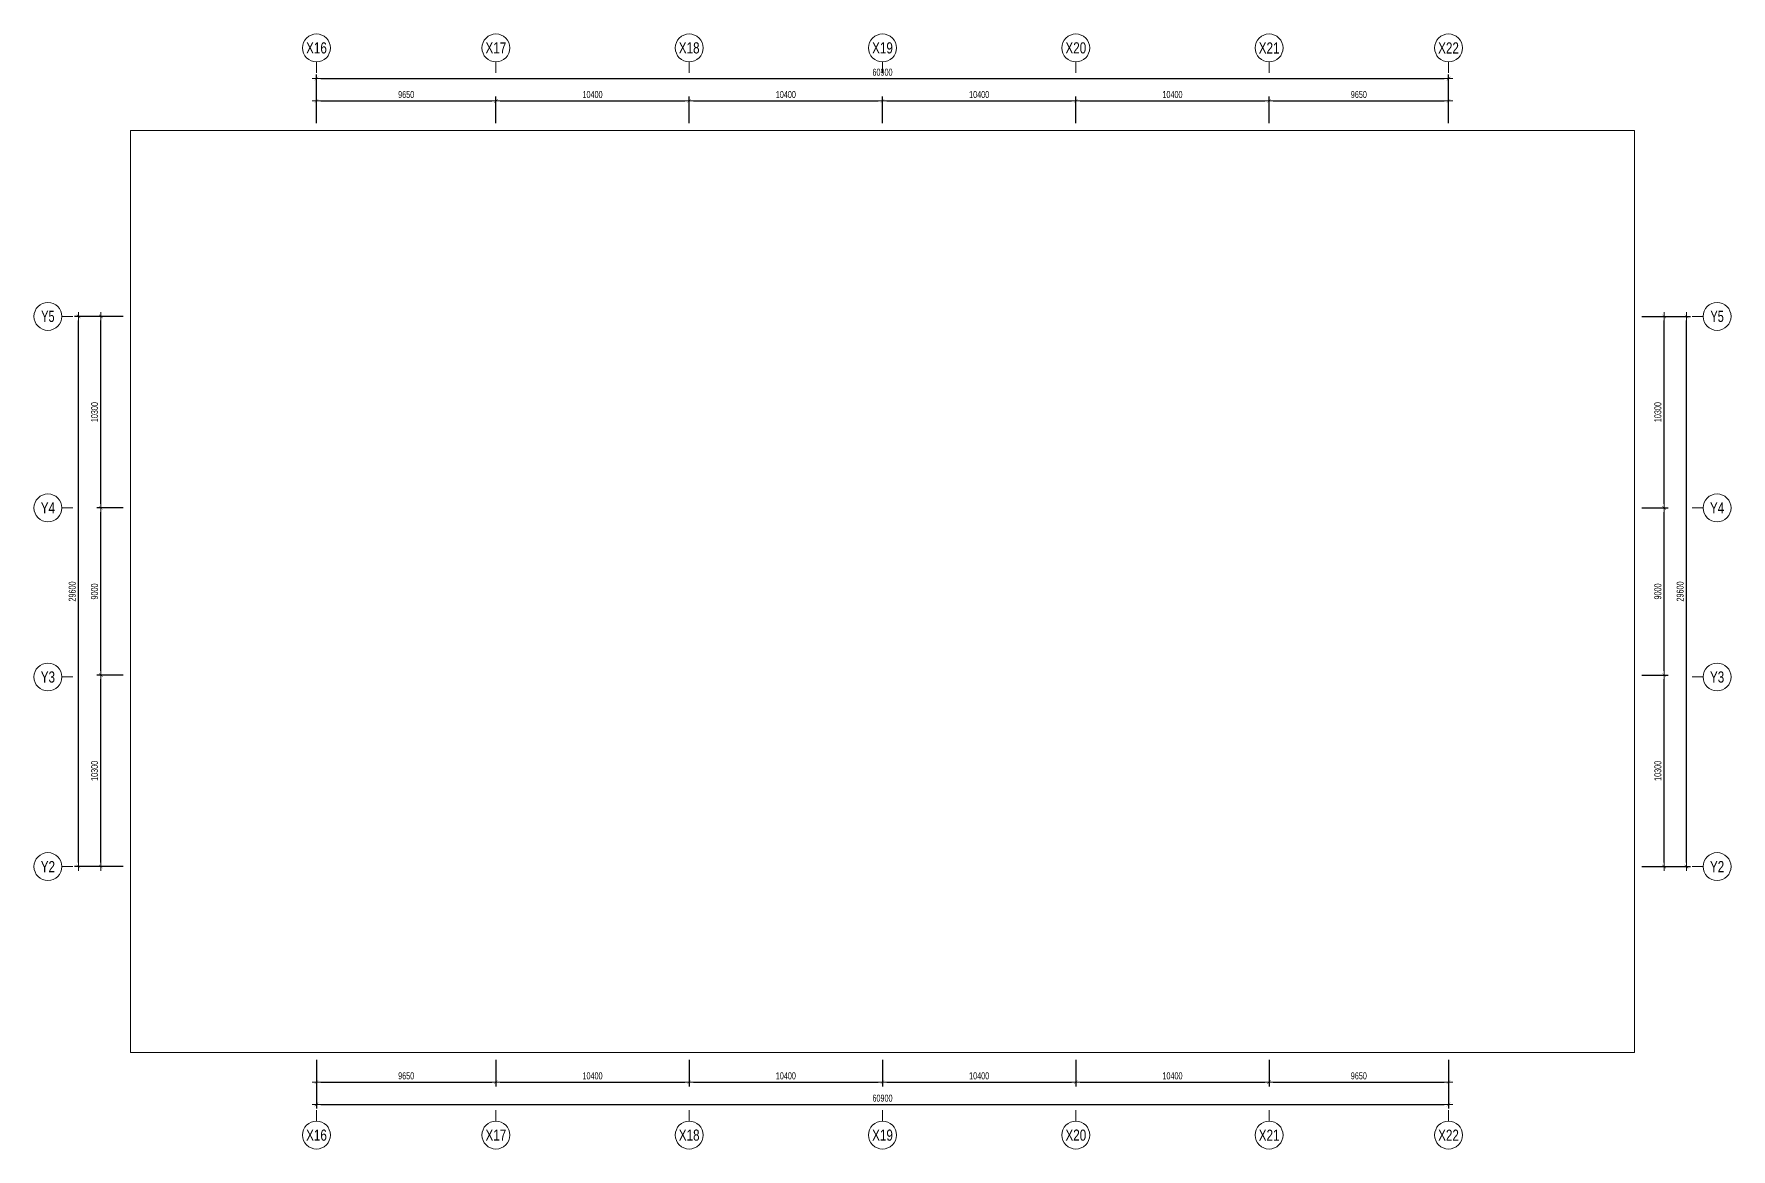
# Model space of a CAD drawing. Header units: millimetres. Extents: x 115500 to 206800, y -6300 to 53700.
import ezdxf
from ezdxf.enums import TextEntityAlignment as Align

# ---------------------------------------------------------------- set-up
doc = ezdxf.new("R2010")
doc.units = ezdxf.units.MM
doc.linetypes.add('CENTER2', pattern=[1.125, 0.75, -0.125, 0.125, -0.125])
doc.layers.get('Defpoints').update_dxf_attribs({"color": 151, "lineweight": 9})
for name, color, linetype, lineweight in [('NDC_S_AXIS', 5, 'CENTER2', 13), ('NDC_S_DIM', 1, 'Continuous', 15), ('NDC_S_SYMBOL', 1, 'Continuous', 15), ('NDC_S_TEXT SYMBOL', 7, 'Continuous', 20)]:
    doc.layers.add(name, color=color, linetype=linetype, lineweight=lineweight)
doc.styles.add('NDC_ANNO', font='', dxfattribs={"width": 0.8})
doc.styles.add('NDC_DIM', font='', dxfattribs={"width": 0.75})
doc.styles.get('NDC_ANNO').set_extended_font_data('Dotum')
doc.styles.get('NDC_DIM').set_extended_font_data('Dotum')
doc.dimstyles.new('NDC_dim_150', dxfattribs={"dimscale": 150, "dimtxt": 2.5, "dimasz": 1.5, "dimexe": 1.5, "dimexo": 2.5, "dimgap": 1, "dimtad": 1, "dimdec": 0, "dimzin": 0, "dimdsep": 46, "dimtxsty": 'NDC_DIM', "dimblk": 'DIMMARK', "dimcen": 0.09, "dimdle": 1.2, "dimclrd": 1, "dimclre": 1, "dimclrt": 3, "dimadec": 0, "dimazin": 0, "dimtfac": 1, "dimtdec": 0, "dimtix": 1, "dimtofl": 0, "dimtmove": 0, "dimatfit": 3, "dimfxl": 8, "dimfxlon": 1, "dimtolj": 1, "dimtzin": 0, "dimarcsym": 0})

# ---------------------------------------------------------------- blocks, each defined once
blk = doc.blocks.new('*U131')
at = {"layer": 'NDC_S_SYMBOL'}
blk.add_line((5, 0), (9, 0), dxfattribs=at)
blk.add_circle((0, 0), 5, dxfattribs=at)
at = {"layer": 'NDC_S_TEXT SYMBOL', "color": 7, "style": 'NDC_ANNO', "width": 0.8}
blk.add_attdef('GRID', text='', height=4, rotation=270, dxfattribs=at).set_placement((0, 0), align=Align.MIDDLE)
blk = doc.blocks.new('DIMMARK')
at = {"layer": 'NDC_S_DIM', "color": 1}
blk.add_line((-1.5, 0), (1, 0), dxfattribs=at)
at = {"layer": 'NDC_S_DIM', "color": 2, "const_width": 0.1}
blk.add_lwpolyline([(-0.42, -0.42), (0.42, 0.42)], dxfattribs=at)
blk = doc.blocks.new('*D132')
at = {"layer": 'Defpoints', "color": 0, "ltscale": 200, "transparency": 16777216}
for p in [(130700, 8900), (191600, 8900), (191600, -3900)]:
    blk.add_point(p, dxfattribs=at)
at = {"layer": 'NDC_S_DIM', "color": 1, "lineweight": -2, "ltscale": 200, "transparency": 16777216}
for p, q in [((130700, -2700), (130700, -4125)), ((191600, -2700), (191600, -4125)), ((130925, -3900), (191375, -3900))]:
    blk.add_line(p, q, dxfattribs=at)
at = {"layer": 'NDC_S_DIM', "color": 1, "lineweight": -2, "ltscale": 200, "transparency": 16777216, "xscale": 225, "yscale": 225, "zscale": 225, "rotation": 180}
blk.add_blockref('DIMMARK', (130700, -3900), dxfattribs=at)
at = {"layer": 'NDC_S_DIM', "color": 1, "lineweight": -2, "ltscale": 200, "transparency": 16777216, "xscale": 225, "yscale": 225, "zscale": 225}
blk.add_blockref('DIMMARK', (191600, -3900), dxfattribs=at)
at = {"layer": 'NDC_S_DIM', "color": 3, "ltscale": 200, "transparency": 16777216, "insert": (161150, -3562), "char_height": 375, "attachment_point": 5, "style": 'NDC_DIM'}
blk.add_mtext('\\A1;60900', dxfattribs=at)
blk = doc.blocks.new('*D133')
at = {"layer": 'Defpoints', "color": 0, "ltscale": 200, "transparency": 16777216}
for p in [(191600, 38500), (204400, 38500), (191600, 8900)]:
    blk.add_point(p, dxfattribs=at)
at = {"layer": 'NDC_S_DIM', "color": 1, "lineweight": -2, "ltscale": 200, "transparency": 16777216}
for p, q in [((203200, 38500), (204625, 38500)), ((204400, 9125), (204400, 38275)), ((203200, 8900), (204625, 8900))]:
    blk.add_line(p, q, dxfattribs=at)
at = {"layer": 'NDC_S_DIM', "color": 1, "lineweight": -2, "ltscale": 200, "transparency": 16777216, "xscale": 225, "yscale": 225, "zscale": 225}
for p, rotation in [((204400, 38500), 90), ((204400, 8900), 270)]:
    blk.add_blockref('DIMMARK', p, dxfattribs=dict(at, rotation=rotation))
at = {"layer": 'NDC_S_DIM', "color": 3, "ltscale": 200, "transparency": 16777216, "insert": (204062, 23700), "char_height": 375, "attachment_point": 5, "rotation": 90, "style": 'NDC_DIM'}
blk.add_mtext('\\A1;29600', dxfattribs=at)
blk = doc.blocks.new('*D134')
at = {"layer": 'Defpoints', "color": 0, "ltscale": 200, "transparency": 16777216}
for p in [(191600, 19200), (203200, 19200), (191600, 8900)]:
    blk.add_point(p, dxfattribs=at)
at = {"layer": 'NDC_S_DIM', "color": 1, "lineweight": -2, "ltscale": 200, "transparency": 16777216}
for p, q in [((202000, 19200), (203425, 19200)), ((203200, 9125), (203200, 18975)), ((202000, 8900), (203425, 8900))]:
    blk.add_line(p, q, dxfattribs=at)
at = {"layer": 'NDC_S_DIM', "color": 1, "lineweight": -2, "ltscale": 200, "transparency": 16777216, "xscale": 225, "yscale": 225, "zscale": 225}
for p, rotation in [((203200, 19200), 90), ((203200, 8900), 270)]:
    blk.add_blockref('DIMMARK', p, dxfattribs=dict(at, rotation=rotation))
at = {"layer": 'NDC_S_DIM', "color": 3, "ltscale": 200, "transparency": 16777216, "insert": (202862, 14050), "char_height": 375, "attachment_point": 5, "rotation": 90, "style": 'NDC_DIM'}
blk.add_mtext('\\A1;10300', dxfattribs=at)
blk = doc.blocks.new('*D135')
at = {"layer": 'Defpoints', "color": 0, "ltscale": 200, "transparency": 16777216}
for p in [(191600, 28200), (203200, 28200), (191600, 19200)]:
    blk.add_point(p, dxfattribs=at)
at = {"layer": 'NDC_S_DIM', "color": 1, "lineweight": -2, "ltscale": 200, "transparency": 16777216}
for p, q in [((202000, 28200), (203425, 28200)), ((203200, 19425), (203200, 27975)), ((202000, 19200), (203425, 19200))]:
    blk.add_line(p, q, dxfattribs=at)
at = {"layer": 'NDC_S_DIM', "color": 1, "lineweight": -2, "ltscale": 200, "transparency": 16777216, "xscale": 225, "yscale": 225, "zscale": 225}
for p, rotation in [((203200, 28200), 90), ((203200, 19200), 270)]:
    blk.add_blockref('DIMMARK', p, dxfattribs=dict(at, rotation=rotation))
at = {"layer": 'NDC_S_DIM', "color": 3, "ltscale": 200, "transparency": 16777216, "insert": (202862, 23700), "char_height": 375, "attachment_point": 5, "rotation": 90, "style": 'NDC_DIM'}
blk.add_mtext('\\A1;9000', dxfattribs=at)
blk = doc.blocks.new('*D136')
at = {"layer": 'Defpoints', "color": 0, "ltscale": 200, "transparency": 16777216}
for p in [(191600, 38500), (203200, 38500), (191600, 28200)]:
    blk.add_point(p, dxfattribs=at)
at = {"layer": 'NDC_S_DIM', "color": 1, "lineweight": -2, "ltscale": 200, "transparency": 16777216}
for p, q in [((202000, 38500), (203425, 38500)), ((203200, 28425), (203200, 38275)), ((202000, 28200), (203425, 28200))]:
    blk.add_line(p, q, dxfattribs=at)
at = {"layer": 'NDC_S_DIM', "color": 1, "lineweight": -2, "ltscale": 200, "transparency": 16777216, "xscale": 225, "yscale": 225, "zscale": 225}
for p, rotation in [((203200, 38500), 90), ((203200, 28200), 270)]:
    blk.add_blockref('DIMMARK', p, dxfattribs=dict(at, rotation=rotation))
at = {"layer": 'NDC_S_DIM', "color": 3, "ltscale": 200, "transparency": 16777216, "insert": (202862, 33350), "char_height": 375, "attachment_point": 5, "rotation": 90, "style": 'NDC_DIM'}
blk.add_mtext('\\A1;10300', dxfattribs=at)
blk = doc.blocks.new('*D137')
at = {"layer": 'Defpoints', "color": 0, "ltscale": 200, "transparency": 16777216}
for p in [(130700, 8900), (140350, 8900), (140350, -2700)]:
    blk.add_point(p, dxfattribs=at)
at = {"layer": 'NDC_S_DIM', "color": 1, "lineweight": -2, "ltscale": 200, "transparency": 16777216}
for p, q in [((130700, -1500), (130700, -2925)), ((140350, -1500), (140350, -2925)), ((130925, -2700), (140125, -2700))]:
    blk.add_line(p, q, dxfattribs=at)
at = {"layer": 'NDC_S_DIM', "color": 1, "lineweight": -2, "ltscale": 200, "transparency": 16777216, "xscale": 225, "yscale": 225, "zscale": 225, "rotation": 180}
blk.add_blockref('DIMMARK', (130700, -2700), dxfattribs=at)
at = {"layer": 'NDC_S_DIM', "color": 1, "lineweight": -2, "ltscale": 200, "transparency": 16777216, "xscale": 225, "yscale": 225, "zscale": 225}
blk.add_blockref('DIMMARK', (140350, -2700), dxfattribs=at)
at = {"layer": 'NDC_S_DIM', "color": 3, "ltscale": 200, "transparency": 16777216, "insert": (135525, -2362), "char_height": 375, "attachment_point": 5, "style": 'NDC_DIM'}
blk.add_mtext('\\A1;9650', dxfattribs=at)
blk = doc.blocks.new('*D138')
at = {"layer": 'Defpoints', "color": 0, "ltscale": 200, "transparency": 16777216}
for p in [(140350, 8900), (150750, 8900), (150750, -2700)]:
    blk.add_point(p, dxfattribs=at)
at = {"layer": 'NDC_S_DIM', "color": 1, "lineweight": -2, "ltscale": 200, "transparency": 16777216}
for p, q in [((140350, -1500), (140350, -2925)), ((150750, -1500), (150750, -2925)), ((140575, -2700), (150525, -2700))]:
    blk.add_line(p, q, dxfattribs=at)
at = {"layer": 'NDC_S_DIM', "color": 1, "lineweight": -2, "ltscale": 200, "transparency": 16777216, "xscale": 225, "yscale": 225, "zscale": 225, "rotation": 180}
blk.add_blockref('DIMMARK', (140350, -2700), dxfattribs=at)
at = {"layer": 'NDC_S_DIM', "color": 1, "lineweight": -2, "ltscale": 200, "transparency": 16777216, "xscale": 225, "yscale": 225, "zscale": 225}
blk.add_blockref('DIMMARK', (150750, -2700), dxfattribs=at)
at = {"layer": 'NDC_S_DIM', "color": 3, "ltscale": 200, "transparency": 16777216, "insert": (145550, -2362), "char_height": 375, "attachment_point": 5, "style": 'NDC_DIM'}
blk.add_mtext('\\A1;10400', dxfattribs=at)
blk = doc.blocks.new('*D139')
at = {"layer": 'Defpoints', "color": 0, "ltscale": 200, "transparency": 16777216}
for p in [(150750, 8900), (161150, 8900), (161150, -2700)]:
    blk.add_point(p, dxfattribs=at)
at = {"layer": 'NDC_S_DIM', "color": 1, "lineweight": -2, "ltscale": 200, "transparency": 16777216}
for p, q in [((150750, -1500), (150750, -2925)), ((161150, -1500), (161150, -2925)), ((150975, -2700), (160925, -2700))]:
    blk.add_line(p, q, dxfattribs=at)
at = {"layer": 'NDC_S_DIM', "color": 1, "lineweight": -2, "ltscale": 200, "transparency": 16777216, "xscale": 225, "yscale": 225, "zscale": 225, "rotation": 180}
blk.add_blockref('DIMMARK', (150750, -2700), dxfattribs=at)
at = {"layer": 'NDC_S_DIM', "color": 1, "lineweight": -2, "ltscale": 200, "transparency": 16777216, "xscale": 225, "yscale": 225, "zscale": 225}
blk.add_blockref('DIMMARK', (161150, -2700), dxfattribs=at)
at = {"layer": 'NDC_S_DIM', "color": 3, "ltscale": 200, "transparency": 16777216, "insert": (155950, -2362), "char_height": 375, "attachment_point": 5, "style": 'NDC_DIM'}
blk.add_mtext('\\A1;10400', dxfattribs=at)
blk = doc.blocks.new('*D140')
at = {"layer": 'Defpoints', "color": 0, "ltscale": 200, "transparency": 16777216}
for p in [(161150, 8900), (171550, 8900), (171550, -2700)]:
    blk.add_point(p, dxfattribs=at)
at = {"layer": 'NDC_S_DIM', "color": 1, "lineweight": -2, "ltscale": 200, "transparency": 16777216}
for p, q in [((161150, -1500), (161150, -2925)), ((171550, -1500), (171550, -2925)), ((161375, -2700), (171325, -2700))]:
    blk.add_line(p, q, dxfattribs=at)
at = {"layer": 'NDC_S_DIM', "color": 1, "lineweight": -2, "ltscale": 200, "transparency": 16777216, "xscale": 225, "yscale": 225, "zscale": 225, "rotation": 180}
blk.add_blockref('DIMMARK', (161150, -2700), dxfattribs=at)
at = {"layer": 'NDC_S_DIM', "color": 1, "lineweight": -2, "ltscale": 200, "transparency": 16777216, "xscale": 225, "yscale": 225, "zscale": 225}
blk.add_blockref('DIMMARK', (171550, -2700), dxfattribs=at)
at = {"layer": 'NDC_S_DIM', "color": 3, "ltscale": 200, "transparency": 16777216, "insert": (166350, -2362), "char_height": 375, "attachment_point": 5, "style": 'NDC_DIM'}
blk.add_mtext('\\A1;10400', dxfattribs=at)
blk = doc.blocks.new('*D141')
at = {"layer": 'Defpoints', "color": 0, "ltscale": 200, "transparency": 16777216}
for p in [(171550, 8900), (181950, 8900), (181950, -2700)]:
    blk.add_point(p, dxfattribs=at)
at = {"layer": 'NDC_S_DIM', "color": 1, "lineweight": -2, "ltscale": 200, "transparency": 16777216}
for p, q in [((171550, -1500), (171550, -2925)), ((181950, -1500), (181950, -2925)), ((171775, -2700), (181725, -2700))]:
    blk.add_line(p, q, dxfattribs=at)
at = {"layer": 'NDC_S_DIM', "color": 1, "lineweight": -2, "ltscale": 200, "transparency": 16777216, "xscale": 225, "yscale": 225, "zscale": 225, "rotation": 180}
blk.add_blockref('DIMMARK', (171550, -2700), dxfattribs=at)
at = {"layer": 'NDC_S_DIM', "color": 1, "lineweight": -2, "ltscale": 200, "transparency": 16777216, "xscale": 225, "yscale": 225, "zscale": 225}
blk.add_blockref('DIMMARK', (181950, -2700), dxfattribs=at)
at = {"layer": 'NDC_S_DIM', "color": 3, "ltscale": 200, "transparency": 16777216, "insert": (176750, -2362), "char_height": 375, "attachment_point": 5, "style": 'NDC_DIM'}
blk.add_mtext('\\A1;10400', dxfattribs=at)
blk = doc.blocks.new('*D142')
at = {"layer": 'Defpoints', "color": 0, "ltscale": 200, "transparency": 16777216}
for p in [(181950, 8900), (191600, 8900), (191600, -2700)]:
    blk.add_point(p, dxfattribs=at)
at = {"layer": 'NDC_S_DIM', "color": 1, "lineweight": -2, "ltscale": 200, "transparency": 16777216}
for p, q in [((181950, -1500), (181950, -2925)), ((191600, -1500), (191600, -2925)), ((182175, -2700), (191375, -2700))]:
    blk.add_line(p, q, dxfattribs=at)
at = {"layer": 'NDC_S_DIM', "color": 1, "lineweight": -2, "ltscale": 200, "transparency": 16777216, "xscale": 225, "yscale": 225, "zscale": 225, "rotation": 180}
blk.add_blockref('DIMMARK', (181950, -2700), dxfattribs=at)
at = {"layer": 'NDC_S_DIM', "color": 1, "lineweight": -2, "ltscale": 200, "transparency": 16777216, "xscale": 225, "yscale": 225, "zscale": 225}
blk.add_blockref('DIMMARK', (191600, -2700), dxfattribs=at)
at = {"layer": 'NDC_S_DIM', "color": 3, "ltscale": 200, "transparency": 16777216, "insert": (186775, -2362), "char_height": 375, "attachment_point": 5, "style": 'NDC_DIM'}
blk.add_mtext('\\A1;9650', dxfattribs=at)
blk = doc.blocks.new('*U130')
at = {"layer": 'NDC_S_SYMBOL'}
blk.add_line((0, 5), (0, 9), dxfattribs=at)
blk.add_circle((0, 0), 5, dxfattribs=at)
at = {"layer": 'NDC_S_TEXT SYMBOL', "color": 7, "style": 'NDC_ANNO', "width": 0.8}
blk.add_attdef('GRID', text='', height=4, dxfattribs=at).set_placement((0, 0), align=Align.MIDDLE)
blk = doc.blocks.new('*D31')
at = {"layer": 'Defpoints', "color": 0, "ltscale": 200, "transparency": 16777216}
for p in [(191600, 51300), (130700, 38500), (191600, 38500)]:
    blk.add_point(p, dxfattribs=at)
at = {"layer": 'NDC_S_DIM', "color": 1, "lineweight": -2, "ltscale": 200, "transparency": 16777216}
for p, q in [((130700, 50100), (130700, 51525)), ((130925, 51300), (191375, 51300)), ((191600, 50100), (191600, 51525))]:
    blk.add_line(p, q, dxfattribs=at)
at = {"layer": 'NDC_S_DIM', "color": 1, "lineweight": -2, "ltscale": 200, "transparency": 16777216, "xscale": 225, "yscale": 225, "zscale": 225, "rotation": 180}
blk.add_blockref('DIMMARK', (130700, 51300), dxfattribs=at)
at = {"layer": 'NDC_S_DIM', "color": 1, "lineweight": -2, "ltscale": 200, "transparency": 16777216, "xscale": 225, "yscale": 225, "zscale": 225}
blk.add_blockref('DIMMARK', (191600, 51300), dxfattribs=at)
at = {"layer": 'NDC_S_DIM', "color": 3, "ltscale": 200, "transparency": 16777216, "insert": (161150, 51638), "char_height": 375, "attachment_point": 5, "style": 'NDC_DIM'}
blk.add_mtext('\\A1;60900', dxfattribs=at)
blk = doc.blocks.new('*D143')
at = {"layer": 'Defpoints', "color": 0, "ltscale": 200, "transparency": 16777216}
for p in [(140350, 50100), (130700, 38500), (140350, 38500)]:
    blk.add_point(p, dxfattribs=at)
at = {"layer": 'NDC_S_DIM', "color": 1, "lineweight": -2, "ltscale": 200, "transparency": 16777216}
for p, q in [((130700, 48900), (130700, 50325)), ((140350, 48900), (140350, 50325)), ((130925, 50100), (140125, 50100))]:
    blk.add_line(p, q, dxfattribs=at)
at = {"layer": 'NDC_S_DIM', "color": 1, "lineweight": -2, "ltscale": 200, "transparency": 16777216, "xscale": 225, "yscale": 225, "zscale": 225, "rotation": 180}
blk.add_blockref('DIMMARK', (130700, 50100), dxfattribs=at)
at = {"layer": 'NDC_S_DIM', "color": 1, "lineweight": -2, "ltscale": 200, "transparency": 16777216, "xscale": 225, "yscale": 225, "zscale": 225}
blk.add_blockref('DIMMARK', (140350, 50100), dxfattribs=at)
at = {"layer": 'NDC_S_DIM', "color": 3, "ltscale": 200, "transparency": 16777216, "insert": (135525, 50438), "char_height": 375, "attachment_point": 5, "style": 'NDC_DIM'}
blk.add_mtext('\\A1;9650', dxfattribs=at)
blk = doc.blocks.new('*D144')
at = {"layer": 'Defpoints', "color": 0, "ltscale": 200, "transparency": 16777216}
for p in [(150750, 50100), (140350, 38500), (150750, 38500)]:
    blk.add_point(p, dxfattribs=at)
at = {"layer": 'NDC_S_DIM', "color": 1, "lineweight": -2, "ltscale": 200, "transparency": 16777216}
for p, q in [((140350, 48900), (140350, 50325)), ((150750, 48900), (150750, 50325)), ((140575, 50100), (150525, 50100))]:
    blk.add_line(p, q, dxfattribs=at)
at = {"layer": 'NDC_S_DIM', "color": 1, "lineweight": -2, "ltscale": 200, "transparency": 16777216, "xscale": 225, "yscale": 225, "zscale": 225, "rotation": 180}
blk.add_blockref('DIMMARK', (140350, 50100), dxfattribs=at)
at = {"layer": 'NDC_S_DIM', "color": 1, "lineweight": -2, "ltscale": 200, "transparency": 16777216, "xscale": 225, "yscale": 225, "zscale": 225}
blk.add_blockref('DIMMARK', (150750, 50100), dxfattribs=at)
at = {"layer": 'NDC_S_DIM', "color": 3, "ltscale": 200, "transparency": 16777216, "insert": (145550, 50438), "char_height": 375, "attachment_point": 5, "style": 'NDC_DIM'}
blk.add_mtext('\\A1;10400', dxfattribs=at)
blk = doc.blocks.new('*D145')
at = {"layer": 'Defpoints', "color": 0, "ltscale": 200, "transparency": 16777216}
for p in [(161150, 50100), (150750, 38500), (161150, 38500)]:
    blk.add_point(p, dxfattribs=at)
at = {"layer": 'NDC_S_DIM', "color": 1, "lineweight": -2, "ltscale": 200, "transparency": 16777216}
for p, q in [((150750, 48900), (150750, 50325)), ((161150, 48900), (161150, 50325)), ((150975, 50100), (160925, 50100))]:
    blk.add_line(p, q, dxfattribs=at)
at = {"layer": 'NDC_S_DIM', "color": 1, "lineweight": -2, "ltscale": 200, "transparency": 16777216, "xscale": 225, "yscale": 225, "zscale": 225, "rotation": 180}
blk.add_blockref('DIMMARK', (150750, 50100), dxfattribs=at)
at = {"layer": 'NDC_S_DIM', "color": 1, "lineweight": -2, "ltscale": 200, "transparency": 16777216, "xscale": 225, "yscale": 225, "zscale": 225}
blk.add_blockref('DIMMARK', (161150, 50100), dxfattribs=at)
at = {"layer": 'NDC_S_DIM', "color": 3, "ltscale": 200, "transparency": 16777216, "insert": (155950, 50438), "char_height": 375, "attachment_point": 5, "style": 'NDC_DIM'}
blk.add_mtext('\\A1;10400', dxfattribs=at)
blk = doc.blocks.new('*D32')
at = {"layer": 'Defpoints', "color": 0, "ltscale": 200, "transparency": 16777216}
for p in [(171550, 50100), (161150, 38500), (171550, 38500)]:
    blk.add_point(p, dxfattribs=at)
at = {"layer": 'NDC_S_DIM', "color": 1, "lineweight": -2, "ltscale": 200, "transparency": 16777216}
for p, q in [((161150, 48900), (161150, 50325)), ((171550, 48900), (171550, 50325)), ((161375, 50100), (171325, 50100))]:
    blk.add_line(p, q, dxfattribs=at)
at = {"layer": 'NDC_S_DIM', "color": 1, "lineweight": -2, "ltscale": 200, "transparency": 16777216, "xscale": 225, "yscale": 225, "zscale": 225, "rotation": 180}
blk.add_blockref('DIMMARK', (161150, 50100), dxfattribs=at)
at = {"layer": 'NDC_S_DIM', "color": 1, "lineweight": -2, "ltscale": 200, "transparency": 16777216, "xscale": 225, "yscale": 225, "zscale": 225}
blk.add_blockref('DIMMARK', (171550, 50100), dxfattribs=at)
at = {"layer": 'NDC_S_DIM', "color": 3, "ltscale": 200, "transparency": 16777216, "insert": (166350, 50438), "char_height": 375, "attachment_point": 5, "style": 'NDC_DIM'}
blk.add_mtext('\\A1;10400', dxfattribs=at)
blk = doc.blocks.new('*D147')
at = {"layer": 'Defpoints', "color": 0, "ltscale": 200, "transparency": 16777216}
for p in [(181950, 50100), (171550, 38500), (181950, 38500)]:
    blk.add_point(p, dxfattribs=at)
at = {"layer": 'NDC_S_DIM', "color": 1, "lineweight": -2, "ltscale": 200, "transparency": 16777216}
for p, q in [((171550, 48900), (171550, 50325)), ((181950, 48900), (181950, 50325)), ((171775, 50100), (181725, 50100))]:
    blk.add_line(p, q, dxfattribs=at)
at = {"layer": 'NDC_S_DIM', "color": 1, "lineweight": -2, "ltscale": 200, "transparency": 16777216, "xscale": 225, "yscale": 225, "zscale": 225, "rotation": 180}
blk.add_blockref('DIMMARK', (171550, 50100), dxfattribs=at)
at = {"layer": 'NDC_S_DIM', "color": 1, "lineweight": -2, "ltscale": 200, "transparency": 16777216, "xscale": 225, "yscale": 225, "zscale": 225}
blk.add_blockref('DIMMARK', (181950, 50100), dxfattribs=at)
at = {"layer": 'NDC_S_DIM', "color": 3, "ltscale": 200, "transparency": 16777216, "insert": (176750, 50438), "char_height": 375, "attachment_point": 5, "style": 'NDC_DIM'}
blk.add_mtext('\\A1;10400', dxfattribs=at)
blk = doc.blocks.new('*D148')
at = {"layer": 'Defpoints', "color": 0, "ltscale": 200, "transparency": 16777216}
for p in [(191600, 50100), (181950, 38500), (191600, 38500)]:
    blk.add_point(p, dxfattribs=at)
at = {"layer": 'NDC_S_DIM', "color": 1, "lineweight": -2, "ltscale": 200, "transparency": 16777216}
for p, q in [((181950, 48900), (181950, 50325)), ((191600, 48900), (191600, 50325)), ((182175, 50100), (191375, 50100))]:
    blk.add_line(p, q, dxfattribs=at)
at = {"layer": 'NDC_S_DIM', "color": 1, "lineweight": -2, "ltscale": 200, "transparency": 16777216, "xscale": 225, "yscale": 225, "zscale": 225, "rotation": 180}
blk.add_blockref('DIMMARK', (181950, 50100), dxfattribs=at)
at = {"layer": 'NDC_S_DIM', "color": 1, "lineweight": -2, "ltscale": 200, "transparency": 16777216, "xscale": 225, "yscale": 225, "zscale": 225}
blk.add_blockref('DIMMARK', (191600, 50100), dxfattribs=at)
at = {"layer": 'NDC_S_DIM', "color": 3, "ltscale": 200, "transparency": 16777216, "insert": (186775, 50438), "char_height": 375, "attachment_point": 5, "style": 'NDC_DIM'}
blk.add_mtext('\\A1;9650', dxfattribs=at)
blk = doc.blocks.new('*D150')
at = {"layer": 'Defpoints', "color": 0, "ltscale": 200, "transparency": 16777216}
for p in [(117900, 38500), (130700, 38500), (130700, 8900)]:
    blk.add_point(p, dxfattribs=at)
at = {"layer": 'NDC_S_DIM', "color": 1, "lineweight": -2, "ltscale": 200, "transparency": 16777216}
for p, q in [((119100, 38500), (117675, 38500)), ((117900, 9125), (117900, 38275)), ((119100, 8900), (117675, 8900))]:
    blk.add_line(p, q, dxfattribs=at)
at = {"layer": 'NDC_S_DIM', "color": 1, "lineweight": -2, "ltscale": 200, "transparency": 16777216, "xscale": 225, "yscale": 225, "zscale": 225}
for p, rotation in [((117900, 38500), 90), ((117900, 8900), 270)]:
    blk.add_blockref('DIMMARK', p, dxfattribs=dict(at, rotation=rotation))
at = {"layer": 'NDC_S_DIM', "color": 3, "ltscale": 200, "transparency": 16777216, "insert": (117562, 23700), "char_height": 375, "attachment_point": 5, "rotation": 90, "style": 'NDC_DIM'}
blk.add_mtext('\\A1;29600', dxfattribs=at)
blk = doc.blocks.new('*D151')
at = {"layer": 'Defpoints', "color": 0, "ltscale": 200, "transparency": 16777216}
for p in [(119100, 19200), (130700, 19200), (130700, 8900)]:
    blk.add_point(p, dxfattribs=at)
at = {"layer": 'NDC_S_DIM', "color": 1, "lineweight": -2, "ltscale": 200, "transparency": 16777216}
for p, q in [((120300, 19200), (118875, 19200)), ((119100, 9125), (119100, 18975)), ((120300, 8900), (118875, 8900))]:
    blk.add_line(p, q, dxfattribs=at)
at = {"layer": 'NDC_S_DIM', "color": 1, "lineweight": -2, "ltscale": 200, "transparency": 16777216, "xscale": 225, "yscale": 225, "zscale": 225}
for p, rotation in [((119100, 19200), 90), ((119100, 8900), 270)]:
    blk.add_blockref('DIMMARK', p, dxfattribs=dict(at, rotation=rotation))
at = {"layer": 'NDC_S_DIM', "color": 3, "ltscale": 200, "transparency": 16777216, "insert": (118762, 14050), "char_height": 375, "attachment_point": 5, "rotation": 90, "style": 'NDC_DIM'}
blk.add_mtext('\\A1;10300', dxfattribs=at)
blk = doc.blocks.new('*D152')
at = {"layer": 'Defpoints', "color": 0, "ltscale": 200, "transparency": 16777216}
for p in [(119100, 28200), (130700, 28200), (130700, 19200)]:
    blk.add_point(p, dxfattribs=at)
at = {"layer": 'NDC_S_DIM', "color": 1, "lineweight": -2, "ltscale": 200, "transparency": 16777216}
for p, q in [((120300, 28200), (118875, 28200)), ((119100, 19425), (119100, 27975)), ((120300, 19200), (118875, 19200))]:
    blk.add_line(p, q, dxfattribs=at)
at = {"layer": 'NDC_S_DIM', "color": 1, "lineweight": -2, "ltscale": 200, "transparency": 16777216, "xscale": 225, "yscale": 225, "zscale": 225}
for p, rotation in [((119100, 28200), 90), ((119100, 19200), 270)]:
    blk.add_blockref('DIMMARK', p, dxfattribs=dict(at, rotation=rotation))
at = {"layer": 'NDC_S_DIM', "color": 3, "ltscale": 200, "transparency": 16777216, "insert": (118762, 23700), "char_height": 375, "attachment_point": 5, "rotation": 90, "style": 'NDC_DIM'}
blk.add_mtext('\\A1;9000', dxfattribs=at)
blk = doc.blocks.new('*D153')
at = {"layer": 'Defpoints', "color": 0, "ltscale": 200, "transparency": 16777216}
for p in [(119100, 38500), (130700, 38500), (130700, 28200)]:
    blk.add_point(p, dxfattribs=at)
at = {"layer": 'NDC_S_DIM', "color": 1, "lineweight": -2, "ltscale": 200, "transparency": 16777216}
for p, q in [((120300, 38500), (118875, 38500)), ((119100, 28425), (119100, 38275)), ((120300, 28200), (118875, 28200))]:
    blk.add_line(p, q, dxfattribs=at)
at = {"layer": 'NDC_S_DIM', "color": 1, "lineweight": -2, "ltscale": 200, "transparency": 16777216, "xscale": 225, "yscale": 225, "zscale": 225}
for p, rotation in [((119100, 38500), 90), ((119100, 28200), 270)]:
    blk.add_blockref('DIMMARK', p, dxfattribs=dict(at, rotation=rotation))
at = {"layer": 'NDC_S_DIM', "color": 3, "ltscale": 200, "transparency": 16777216, "insert": (118762, 33350), "char_height": 375, "attachment_point": 5, "rotation": 90, "style": 'NDC_DIM'}
blk.add_mtext('\\A1;10300', dxfattribs=at)

msp = doc.modelspace()

# ---------------------------------------------------------------- linework, layer by layer
at = {"layer": 'Defpoints'}
msp.add_lwpolyline([(120700, 48500), (201600, 48500), (201600, -1100), (120700, -1100)], close=True, dxfattribs=at)

# ---------------------------------------------------------------- block references
at = {"layer": 'NDC_S_AXIS'}
ref = msp.add_blockref('*U130', (130700, 52950), dxfattribs=dict(at, xscale=-150, yscale=150, zscale=150, rotation=180))
ref.add_attrib('GRID', 'X16', dxfattribs={"layer": 'NDC_S_TEXT SYMBOL', "color": 7, "height": 600, "style": 'NDC_ANNO', "width": 0.8}).set_placement((130700, 52950), align=Align.MIDDLE)
ref = msp.add_blockref('*U130', (140350, 52950), dxfattribs=dict(at, xscale=-150, yscale=150, zscale=150, rotation=180))
ref.add_attrib('GRID', 'X17', dxfattribs={"layer": 'NDC_S_TEXT SYMBOL', "color": 7, "height": 600, "style": 'NDC_ANNO', "width": 0.8}).set_placement((140350, 52950), align=Align.MIDDLE)
ref = msp.add_blockref('*U130', (150750, 52950), dxfattribs=dict(at, xscale=-150, yscale=150, zscale=150, rotation=180))
ref.add_attrib('GRID', 'X18', dxfattribs={"layer": 'NDC_S_TEXT SYMBOL', "color": 7, "height": 600, "style": 'NDC_ANNO', "width": 0.8}).set_placement((150750, 52950), align=Align.MIDDLE)
ref = msp.add_blockref('*U130', (161150, 52950), dxfattribs=dict(at, xscale=-150, yscale=150, zscale=150, rotation=180))
ref.add_attrib('GRID', 'X19', dxfattribs={"layer": 'NDC_S_TEXT SYMBOL', "color": 7, "height": 600, "style": 'NDC_ANNO', "width": 0.8}).set_placement((161150, 52950), align=Align.MIDDLE)
ref = msp.add_blockref('*U130', (171550, 52950), dxfattribs=dict(at, xscale=-150, yscale=150, zscale=150, rotation=180))
ref.add_attrib('GRID', 'X20', dxfattribs={"layer": 'NDC_S_TEXT SYMBOL', "color": 7, "height": 600, "style": 'NDC_ANNO', "width": 0.8}).set_placement((171550, 52950), align=Align.MIDDLE)
ref = msp.add_blockref('*U130', (181950, 52950), dxfattribs=dict(at, xscale=-150, yscale=150, zscale=150, rotation=180))
ref.add_attrib('GRID', 'X21', dxfattribs={"layer": 'NDC_S_TEXT SYMBOL', "color": 7, "height": 600, "style": 'NDC_ANNO', "width": 0.8}).set_placement((181950, 52950), align=Align.MIDDLE)
ref = msp.add_blockref('*U130', (191600, 52950), dxfattribs=dict(at, xscale=-150, yscale=150, zscale=150, rotation=180))
ref.add_attrib('GRID', 'X22', dxfattribs={"layer": 'NDC_S_TEXT SYMBOL', "color": 7, "height": 600, "style": 'NDC_ANNO', "width": 0.8}).set_placement((191600, 52950), align=Align.MIDDLE)
ref = msp.add_blockref('*U131', (116250, 38500), dxfattribs=dict(at, xscale=150, yscale=150, zscale=150))
ref.add_attrib('GRID', 'Y5', dxfattribs={"layer": 'NDC_S_TEXT SYMBOL', "color": 7, "height": 600, "style": 'NDC_ANNO', "width": 0.75}).set_placement((116250, 38500), align=Align.MIDDLE)
ref = msp.add_blockref('*U131', (206050, 38500), dxfattribs=dict(at, xscale=-150, yscale=150, zscale=150))
ref.add_attrib('GRID', 'Y5', dxfattribs={"layer": 'NDC_S_TEXT SYMBOL', "color": 7, "height": 600, "style": 'NDC_ANNO', "width": 0.75}).set_placement((206050, 38500), align=Align.MIDDLE)
ref = msp.add_blockref('*U131', (116250, 28200), dxfattribs=dict(at, xscale=150, yscale=150, zscale=150))
ref.add_attrib('GRID', 'Y4', dxfattribs={"layer": 'NDC_S_TEXT SYMBOL', "color": 7, "height": 600, "style": 'NDC_ANNO', "width": 0.8}).set_placement((116250, 28200), align=Align.MIDDLE)
ref = msp.add_blockref('*U131', (206050, 28200), dxfattribs=dict(at, xscale=-150, yscale=150, zscale=150))
ref.add_attrib('GRID', 'Y4', dxfattribs={"layer": 'NDC_S_TEXT SYMBOL', "color": 7, "height": 600, "style": 'NDC_ANNO', "width": 0.8}).set_placement((206050, 28200), align=Align.MIDDLE)
ref = msp.add_blockref('*U131', (116250, 19100), dxfattribs=dict(at, xscale=150, yscale=150, zscale=150))
ref.add_attrib('GRID', 'Y3', dxfattribs={"layer": 'NDC_S_TEXT SYMBOL', "color": 7, "height": 600, "style": 'NDC_ANNO', "width": 0.8}).set_placement((116250, 19100), align=Align.MIDDLE)
ref = msp.add_blockref('*U131', (206050, 19100), dxfattribs=dict(at, xscale=-150, yscale=150, zscale=150))
ref.add_attrib('GRID', 'Y3', dxfattribs={"layer": 'NDC_S_TEXT SYMBOL', "color": 7, "height": 600, "style": 'NDC_ANNO', "width": 0.8}).set_placement((206050, 19100), align=Align.MIDDLE)
ref = msp.add_blockref('*U131', (116250, 8900), dxfattribs=dict(at, xscale=150, yscale=150, zscale=150))
ref.add_attrib('GRID', 'Y2', dxfattribs={"layer": 'NDC_S_TEXT SYMBOL', "color": 7, "height": 600, "style": 'NDC_ANNO', "width": 0.8}).set_placement((116250, 8900), align=Align.MIDDLE)
ref = msp.add_blockref('*U131', (206050, 8900), dxfattribs=dict(at, xscale=-150, yscale=150, zscale=150))
ref.add_attrib('GRID', 'Y2', dxfattribs={"layer": 'NDC_S_TEXT SYMBOL', "color": 7, "height": 600, "style": 'NDC_ANNO', "width": 0.8}).set_placement((206050, 8900), align=Align.MIDDLE)
at = {"layer": 'NDC_S_AXIS', "xscale": 150, "yscale": 150, "zscale": 150}
for p, values in [((130700, -5550), {'GRID': 'X16'}), ((140350, -5550), {'GRID': 'X17'}), ((150750, -5550), {'GRID': 'X18'}), ((161150, -5550), {'GRID': 'X19'}), ((171550, -5550), {'GRID': 'X20'}), ((181950, -5550), {'GRID': 'X21'}), ((191600, -5550), {'GRID': 'X22'})]:
    msp.add_blockref('*U130', p, dxfattribs=at).add_auto_attribs(values)

# ---------------------------------------------------------------- dimensions: what is measured, and where the dimension line sits
at = {"layer": 'NDC_S_DIM', "ltscale": 200}
for base, p1, p2, picture, middle in [((191600, 51300), (130700, 38500), (191600, 38500), '*D31', (161150, 51637.8)), ((140350, 50100), (130700, 38500), (140350, 38500), '*D143', (135525, 50437.8)), ((150750, 50100), (140350, 38500), (150750, 38500), '*D144', (145550, 50437.8)), ((161150, 50100), (150750, 38500), (161150, 38500), '*D145', (155950, 50437.8)), ((171550, 50100), (161150, 38500), (171550, 38500), '*D32', (166350, 50437.8)), ((181950, 50100), (171550, 38500), (181950, 38500), '*D147', (176750, 50437.8)), ((191600, 50100), (181950, 38500), (191600, 38500), '*D148', (186775, 50437.8)), ((191600, -3900), (130700, 8900), (191600, 8900), '*D132', (161150, -3562.2)), ((140350, -2700), (130700, 8900), (140350, 8900), '*D137', (135525, -2362.2)), ((150750, -2700), (140350, 8900), (150750, 8900), '*D138', (145550, -2362.2)), ((161150, -2700), (150750, 8900), (161150, 8900), '*D139', (155950, -2362.2)), ((171550, -2700), (161150, 8900), (171550, 8900), '*D140', (166350, -2362.2)), ((181950, -2700), (171550, 8900), (181950, 8900), '*D141', (176750, -2362.2)), ((191600, -2700), (181950, 8900), (191600, 8900), '*D142', (186775, -2362.2))]:
    dim = msp.add_linear_dim(base=base, p1=p1, p2=p2, dimstyle='NDC_dim_150', override={"dimtmove": 1}, dxfattribs=at)
    dim.commit()
    dim.dimension.update_dxf_attribs({"geometry": picture, "text_midpoint": middle})
for base, p1, p2, picture, middle in [((117900, 38500), (130700, 8900), (130700, 38500), '*D150', (117562.2, 23700)), ((119100, 38500), (130700, 28200), (130700, 38500), '*D153', (118762.2, 33350)), ((204400, 38500), (191600, 8900), (191600, 38500), '*D133', (204062.2, 23700)), ((203200, 38500), (191600, 28200), (191600, 38500), '*D136', (202862.2, 33350)), ((119100, 28200), (130700, 19200), (130700, 28200), '*D152', (118762.2, 23700)), ((203200, 28200), (191600, 19200), (191600, 28200), '*D135', (202862.2, 23700)), ((119100, 19200), (130700, 8900), (130700, 19200), '*D151', (118762.2, 14050)), ((203200, 19200), (191600, 8900), (191600, 19200), '*D134', (202862.2, 14050))]:
    dim = msp.add_linear_dim(base=base, p1=p1, p2=p2, angle=90, dimstyle='NDC_dim_150', override={"dimtmove": 1}, dxfattribs=at)
    dim.commit()
    dim.dimension.update_dxf_attribs({"geometry": picture, "text_midpoint": middle})

doc.saveas('drawing.dxf')
